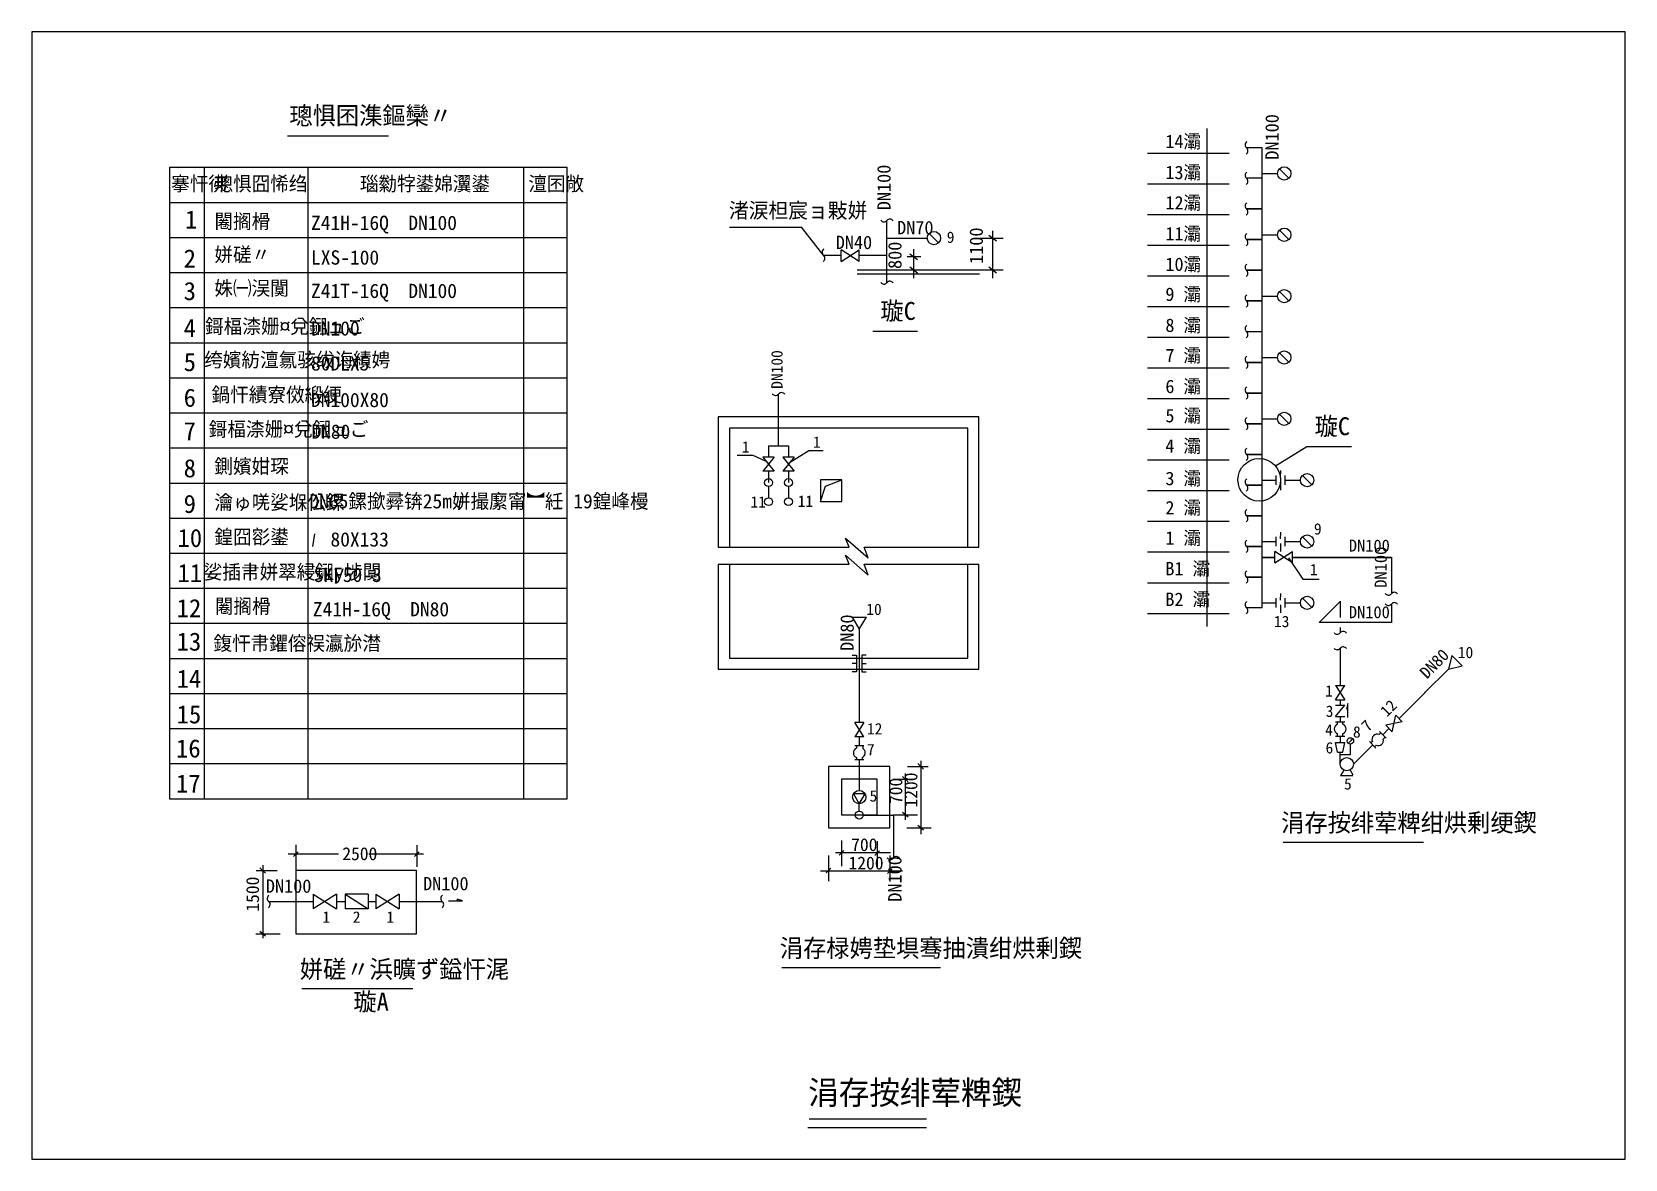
# Model space of a CAD drawing. Header units: metres. Extents: x 0 to 312, y 0 to 220.
import ezdxf

# ---------------------------------------------------------------- set-up
doc = ezdxf.new("R2010")
doc.units = ezdxf.units.M
doc.layers.add('2', color=7, linetype='Continuous')

msp = doc.modelspace()

# ---------------------------------------------------------------- linework, layer by layer
for p, q in [((311.85, 220.5), (0, 220.5)), ((0, 220.5), (0, 0)), ((311.85, 0), (311.85, 220.5)), ((50.05, 200.16), (69.79, 200.16)), ((240.78, 197.81), (237.73, 197.81)), ((240.78, 185.86), (240.78, 197.81)), ((26.96, 194.01), (104.72, 194.01)), ((26.96, 194.01), (26.96, 70.5)), ((33.72, 194.01), (33.72, 70.5)), ((54.01, 194.01), (54.01, 70.5)), ((96.23, 194.01), (96.23, 70.5)), ((104.72, 194.01), (104.72, 70.5)), ((246.05, 191.89), (244.22, 193.73)), ((240.78, 191.86), (237.73, 191.86)), ((240.78, 192.81), (243.84, 192.81)), ((240.78, 119.86), (240.78, 191.86)), ((26.95, 187.15), (104.72, 187.15)), ((240.78, 185.86), (237.73, 185.86)), ((240.78, 107.86), (240.78, 185.86)), ((177.47, 179.26), (175.64, 181.09)), ((246.05, 179.89), (244.22, 181.73)), ((26.96, 180.29), (104.72, 180.29)), ((158.43, 175.59), (158.43, 177.84)), ((158.43, 175.59), (161.92, 177.84)), ((161.92, 175.59), (158.43, 177.84)), ((161.92, 175.59), (161.92, 177.84)), ((240.78, 179.86), (237.73, 179.86)), ((240.78, 180.81), (243.84, 180.81)), ((26.96, 173.42), (104.72, 173.42)), ((240.78, 173.86), (237.73, 173.86)), ((240.78, 168.81), (243.84, 168.81)), ((246.05, 167.89), (244.22, 169.73)), ((26.91, 166.56), (104.72, 166.56)), ((240.78, 167.86), (237.73, 167.86)), ((26.96, 159.7), (104.72, 159.7)), ((164.59, 161.94), (173.33, 161.94)), ((237.73, 161.86), (240.78, 161.86)), ((240.78, 156.81), (243.84, 156.81)), ((246.05, 155.89), (244.22, 157.73)), ((26.89, 152.84), (104.72, 152.84)), ((240.78, 155.86), (237.73, 155.86)), ((240.78, 149.86), (237.73, 149.86)), ((26.87, 145.98), (104.72, 145.98)), ((185.37, 145.2), (134.36, 145.2)), ((134.36, 145.2), (134.36, 119.73)), ((185.37, 119.73), (185.37, 145.2)), ((240.78, 143.86), (237.73, 143.86)), ((240.78, 144.81), (243.84, 144.81)), ((246.05, 143.89), (244.22, 145.73)), ((183.18, 143), (136.56, 143)), ((136.56, 143), (136.56, 119.73)), ((183.18, 119.73), (183.18, 143)), ((26.96, 139.12), (104.72, 139.12)), ((141.19, 137.66), (138.02, 137.66)), ((143.59, 136.52), (141.19, 137.66)), ((143.07, 137.29), (145.32, 134.55)), ((145.32, 137.29), (143.07, 134.55)), ((145.32, 137.29), (143.07, 137.29)), ((149.21, 137.29), (146.96, 134.55)), ((146.96, 137.29), (149.21, 134.55)), ((149.21, 137.29), (146.96, 137.29)), ((148.62, 136.44), (152.1, 138.6)), ((152.1, 138.6), (154.88, 138.6)), ((240.78, 137.86), (237.73, 137.86)), ((145.32, 134.55), (143.07, 134.55)), ((149.21, 134.55), (146.96, 134.55)), ((244.37, 134.67), (244.36, 133.32)), ((26.96, 132.25), (104.72, 132.25)), ((154.38, 132.85), (154.38, 128.66)), ((158.56, 132.85), (154.38, 132.85)), ((154.38, 128.66), (155.32, 131.63)), ((155.32, 131.63), (158.56, 132.85)), ((158.56, 128.66), (158.56, 132.85)), ((240.78, 131.86), (237.73, 131.86)), ((240.78, 132.81), (243.51, 132.81)), ((243.51, 133.71), (243.51, 131.91)), ((244.37, 132.44), (244.37, 130.86)), ((245.25, 133.71), (245.25, 131.91)), ((245.25, 132.81), (248.3, 132.81)), ((250.51, 131.89), (248.68, 133.73)), ((83.93, 129.45), (83.53, 126.98)), ((154.38, 128.66), (158.56, 128.66)), ((26.96, 125.39), (104.72, 125.39)), ((240.78, 125.86), (237.73, 125.86)), ((55.31, 122.33), (54.91, 119.86)), ((243.51, 121.71), (243.51, 119.91)), ((244.37, 122.67), (244.36, 121.32)), ((245.25, 121.71), (245.25, 119.91)), ((250.51, 119.89), (248.68, 121.73)), ((26.96, 118.53), (104.72, 118.53)), ((134.36, 119.73), (159.99, 119.73)), ((159.99, 119.73), (159.27, 121.45)), ((159.27, 121.45), (163.69, 117.61)), ((163.69, 117.61), (162.88, 119.73)), ((162.88, 119.73), (185.37, 119.73)), ((240.78, 119.86), (237.73, 119.86)), ((240.78, 120.81), (243.51, 120.81)), ((243.27, 116.61), (243.27, 118.86)), ((243.27, 116.61), (246.76, 118.86)), ((246.76, 116.61), (243.27, 118.86)), ((244.37, 120.44), (244.37, 118.86)), ((245.25, 120.81), (248.3, 120.81)), ((246.76, 116.61), (246.76, 118.86)), ((134.36, 116.38), (134.36, 95.82)), ((134.36, 116.38), (159.99, 116.38)), ((136.56, 116.38), (136.56, 98.02)), ((159.27, 118.11), (163.69, 114.26)), ((159.99, 116.38), (159.27, 118.11)), ((162.88, 116.39), (185.37, 116.39)), ((163.69, 114.26), (162.88, 116.39)), ((183.18, 98.02), (183.18, 116.39)), ((185.37, 95.82), (185.37, 116.39)), ((243.27, 117.69), (240.78, 117.69)), ((245.95, 117.64), (248.74, 113.43)), ((266.11, 117.69), (246.76, 117.69)), ((240.78, 113.86), (237.73, 113.86)), ((248.74, 113.43), (251.94, 113.43)), ((26.96, 111.67), (104.72, 111.67)), ((243.51, 109.71), (243.51, 107.91)), ((244.37, 110.67), (244.36, 109.32)), ((245.25, 109.71), (245.25, 107.91)), ((250.51, 107.89), (248.68, 109.73)), ((160.53, 106.04), (163.37, 106.04)), ((160.53, 106.04), (161.95, 103.69)), ((161.95, 103.69), (163.37, 106.04)), ((240.78, 107.86), (237.73, 107.86)), ((240.78, 108.81), (243.51, 108.81)), ((244.37, 108.44), (244.37, 106.86)), ((245.25, 108.81), (248.3, 108.81)), ((26.95, 104.81), (104.79, 104.81)), ((26.96, 97.94), (104.79, 97.94)), ((136.56, 98.02), (183.18, 98.02)), ((160.53, 98.61), (161.38, 98.61)), ((161.38, 96.98), (160.57, 96.98)), ((161.38, 98.61), (161.38, 95.35)), ((162.47, 98.61), (162.47, 95.35)), ((163.32, 98.61), (162.47, 98.61)), ((162.47, 96.98), (163.27, 96.98)), ((277.91, 98.52), (277.26, 95.86)), ((277.91, 98.52), (279.92, 96.52)), ((134.36, 95.82), (185.37, 95.82)), ((161.38, 95.35), (160.57, 95.35)), ((162.47, 95.35), (163.27, 95.35)), ((277.26, 95.86), (279.92, 96.52)), ((26.96, 91.08), (104.79, 91.08)), ((255.18, 89.85), (256.98, 92.64)), ((255.18, 92.64), (256.98, 89.85)), ((255.18, 92.64), (256.98, 92.64)), ((255.18, 89.85), (256.98, 89.85)), ((255.18, 86.6), (256.98, 88.79)), ((255.18, 88.79), (256.98, 88.79)), ((257.59, 89.1), (257.3, 88.1)), ((257.3, 88.1), (257.59, 88.1)), ((257.59, 86.38), (257.59, 89.1)), ((26.96, 84.22), (104.79, 84.22)), ((162.85, 85.39), (161.05, 85.39)), ((162.85, 82.6), (161.05, 85.39)), ((162.85, 85.39), (161.05, 82.6)), ((255.18, 86.6), (256.98, 86.6)), ((255.18, 85.53), (256.98, 85.53)), ((255.54, 85.08), (255.54, 85.53)), ((256.62, 85.08), (256.62, 85.53)), ((268.24, 85.56), (264.99, 84.86)), ((266.26, 83.59), (264.99, 84.86)), ((266.26, 83.59), (266.96, 86.84)), ((268.24, 85.56), (266.96, 86.84)), ((162.85, 82.6), (161.05, 82.6)), ((255.18, 82.74), (256.98, 82.74)), ((255.54, 79.63), (255.18, 81.49)), ((255.18, 81.49), (256.98, 81.49)), ((255.54, 82.74), (255.54, 83.22)), ((256.62, 82.74), (256.62, 83.22)), ((256.62, 79.63), (256.98, 81.49)), ((257.83, 81.48), (258.4, 82.06)), ((258.07, 79.13), (258.07, 81.17)), ((258.4, 82.06), (258.13, 81.91)), ((258.13, 81.91), (258.19, 81.84)), ((263.08, 80.39), (261.8, 81.66)), ((262.37, 81.72), (262.06, 81.41)), ((264.04, 83.38), (263.69, 83.03)), ((265.05, 82.36), (263.78, 83.63)), ((264.89, 82.52), (264.5, 82.12)), ((162.86, 80.87), (161.06, 80.87)), ((162.86, 78.08), (161.06, 78.08)), ((161.42, 80.87), (161.42, 80.38)), ((161.42, 78.53), (161.42, 78.08)), ((162.5, 78.53), (162.5, 78.08)), ((162.64, 80.87), (162.64, 80.32)), ((255.54, 79.63), (256.62, 79.63)), ((256.12, 79.13), (258.07, 79.13)), ((263.14, 80.96), (262.82, 80.64)), ((26.96, 77.36), (104.79, 77.36)), ((155.95, 76.82), (155.95, 64.82)), ((167.95, 76.82), (155.95, 76.82)), ((167.95, 64.82), (167.95, 76.82)), ((171.49, 73.79), (170.43, 74.86)), ((170.96, 75.4), (170.96, 66.38)), ((171.36, 76.82), (175.44, 76.82)), ((174.5, 76.29), (173.44, 77.36)), ((173.97, 77.9), (173.97, 63.56)), ((256.78, 76.1), (256.16, 75.05)), ((256.16, 75.05), (258.58, 75.05)), ((257.96, 76.24), (258.57, 75.19)), ((158.45, 74.32), (158.45, 70.82)), ((165.45, 74.32), (158.45, 74.32)), ((165.45, 67.32), (165.45, 74.32)), ((168.59, 74.32), (172.67, 74.32)), ((26.96, 70.5), (104.79, 70.5)), ((158.45, 70.82), (158.45, 67.32)), ((163.07, 71.47), (160.82, 71.47)), ((160.82, 71.47), (161.95, 69.53)), ((161.95, 69.53), (163.07, 71.47)), ((158.45, 67.32), (165.45, 67.32)), ((168.59, 67.32), (173.35, 67.32)), ((171.49, 66.87), (170.43, 67.78)), ((155.95, 64.82), (167.95, 64.82)), ((171.27, 64.82), (176.02, 64.82)), ((174.5, 64.37), (173.44, 65.28)), ((60.05, 59.67), (50.18, 59.67)), ((51.23, 59.22), (52.14, 60.13)), ((51.68, 61.45), (51.68, 56.45)), ((76.67, 59.67), (65.98, 59.67)), ((74.9, 59.22), (75.81, 60.13)), ((75.35, 61.38), (75.35, 57.19)), ((155.95, 59.38), (155.95, 54.38)), ((168.06, 59.9), (157.28, 59.9)), ((157.99, 59.44), (158.9, 60.35)), ((158.45, 62.3), (158.45, 57.32)), ((164.99, 59.41), (165.9, 60.33)), ((165.45, 62.17), (165.45, 57.17)), ((165.45, 61.85), (165.45, 58.65)), ((167.95, 59.38), (167.95, 54.38)), ((244.92, 61.99), (272.39, 62)), ((43.93, 56.45), (48.01, 56.45)), ((45.72, 55.92), (44.65, 56.99)), ((45.18, 57.53), (45.18, 43.2)), ((51.68, 56.45), (51.68, 44.06)), ((75.28, 56.45), (51.68, 56.45)), ((75.28, 44.06), (75.28, 56.45)), ((170.42, 56.33), (154.36, 56.33)), ((155.49, 56.02), (156.4, 56.93)), ((167.49, 55.87), (168.4, 56.79)), ((46.35, 50.39), (55.08, 50.39)), ((59.62, 51.85), (55.08, 48.93)), ((55.08, 51.85), (59.62, 48.93)), ((55.08, 51.85), (55.08, 48.93)), ((59.62, 51.85), (59.62, 48.93)), ((59.62, 50.39), (61.29, 50.39)), ((61.29, 51.85), (65.83, 48.93)), ((65.83, 51.85), (61.29, 51.85)), ((61.29, 51.85), (61.29, 48.93)), ((65.83, 51.85), (65.83, 48.93)), ((65.83, 50.39), (67.33, 50.39)), ((71.87, 51.85), (67.33, 48.93)), ((67.33, 51.85), (71.87, 48.93)), ((67.33, 51.85), (67.33, 48.93)), ((71.87, 51.85), (71.87, 48.93)), ((71.87, 50.39), (80.33, 50.39)), ((81.55, 50.53), (84.27, 50.53)), ((84.27, 50.53), (83.27, 50.82)), ((83.27, 50.82), (83.27, 50.53)), ((65.83, 48.93), (61.29, 48.93)), ((43.83, 44.06), (48.59, 44.06)), ((45.72, 43.6), (44.65, 44.51)), ((51.68, 44.06), (75.28, 44.06)), ((146.8, 37.47), (177.86, 37.47)), ((52.84, 33.36), (74.55, 33.36)), ((152.14, 7.87), (175.13, 7.87)), ((151.9, 6.21), (175.1, 6.21)), ((0, 0), (311.85, 0))]:
    msp.add_line(p, q)
for centre, radius in [((245.13, 192.81), 1.3), ((176.56, 180.17), 1.3), ((245.13, 180.81), 1.3), ((245.13, 168.81), 1.3), ((245.13, 156.81), 1.3), ((245.13, 144.81), 1.3), ((249.59, 132.81), 1.3), ((144.2, 132.34), 0.77), ((148.09, 132.34), 0.77), ((144.2, 128.6), 0.77), ((148.09, 128.6), 0.77), ((249.59, 120.81), 1.3), ((249.59, 108.81), 1.3), ((258.07, 81.8), 0.63), ((257.38, 77.26), 1.3), ((161.95, 70.82), 1.3), ((161.95, 67.3), 0.77)]:
    msp.add_circle(centre, radius)
for centre, radius, start, end in [((238.2, 198.4), 0.75, 124.24, 231.36), ((237.26, 197.22), 0.75, -55.76, 51.36), ((238.2, 192.45), 0.75, 124.24, 231.36), ((237.26, 191.27), 0.75, -55.76, 51.36), ((238.2, 186.45), 0.75, 124.24, 231.36), ((237.26, 185.27), 0.75, -55.76, 51.36), ((166.78, 184.08), 0.75, 214.24, 321.36), ((167.96, 183.13), 0.75, 34.24, 141.36), ((238.2, 180.45), 0.75, 124.24, 231.36), ((155.43, 177.4), 0.75, 124.24, 231.36), ((237.26, 179.27), 0.75, -55.76, 51.36), ((154.48, 176.22), 0.75, -55.76, 51.36), ((238.2, 174.45), 0.75, 124.24, 231.36), ((167.96, 170.97), 0.75, 34.24, 141.36), ((237.26, 173.27), 0.75, -55.76, 51.36), ((166.78, 171.91), 0.75, 214.24, 321.36), ((238.2, 168.45), 0.75, 124.24, 231.36), ((237.26, 167.27), 0.75, -55.76, 51.36), ((238.2, 162.45), 0.75, 124.24, 231.36), ((237.26, 161.27), 0.75, -55.76, 51.36), ((238.2, 156.45), 0.75, 124.24, 231.36), ((237.26, 155.27), 0.75, -55.76, 51.36), ((145.55, 150.13), 0.75, 214.24, 321.36), ((146.73, 149.19), 0.75, 34.24, 141.36), ((238.2, 150.45), 0.75, 124.24, 231.36), ((237.26, 149.27), 0.75, -55.76, 51.36), ((238.2, 144.45), 0.75, 124.24, 231.36), ((237.26, 143.27), 0.75, -55.76, 51.36), ((238.2, 138.45), 0.75, 124.24, 231.36), ((237.26, 137.27), 0.75, -55.76, 51.36), ((238.2, 132.45), 0.75, 124.24, 231.36), ((237.26, 131.27), 0.75, -55.76, 51.36), ((238.2, 126.45), 0.75, 124.24, 231.36), ((237.26, 125.27), 0.75, -55.76, 51.36), ((238.2, 120.45), 0.75, 124.24, 231.36), ((237.26, 119.27), 0.75, -55.76, 51.36), ((238.2, 114.45), 0.75, 124.24, 231.36), ((237.26, 113.27), 0.75, -55.76, 51.36), ((265.5, 111.07), 0.75, 214.24, 321.36), ((266.68, 110.13), 0.75, 34.24, 141.36), ((238.2, 108.45), 0.75, 124.24, 231.36), ((237.26, 107.27), 0.75, -55.76, 51.36), ((265.5, 109.06), 0.75, 214.24, 321.36), ((266.68, 108.11), 0.75, 34.24, 141.36), ((255.49, 103.43), 0.75, 214.24, 321.36), ((256.67, 102.48), 0.75, 34.24, 141.36), ((255.49, 100.39), 0.75, 214.24, 321.36), ((256.67, 99.45), 0.75, 34.24, 141.36), ((255.9, 84.15), 1, 111.55, 248.81), ((256.25, 84.15), 1, -68.81, 68.45), ((263.29, 82.12), 1, 66.19, 203.45), ((263.54, 81.87), 1, -113.45, 14.59), ((161.79, 79.46), 1, 111.19, 248.45), ((162.13, 79.46), 1, -68.45, 59.59), ((168.04, 59.37), 0.75, 214.24, 321.36), ((169.22, 58.43), 0.75, 34.24, 141.36), ((46.82, 50.98), 0.75, 124.24, 231.36), ((45.88, 49.8), 0.75, -55.76, 51.36), ((80.8, 50.98), 0.75, 124.24, 231.36), ((79.86, 49.8), 0.75, -55.76, 51.36)]:
    msp.add_arc(centre, radius, start, end)
at = {"layer": '2'}
for p, q in [((230.02, 104.16), (230.02, 201.59)), ((218.34, 196.76), (234.34, 196.76)), ((218.34, 190.76), (234.34, 190.76)), ((240.78, 192.81), (243.84, 192.81)), ((218.34, 184.76), (234.34, 184.76)), ((237.73, 185.86), (240.78, 185.86)), ((240.78, 113.86), (240.78, 185.86)), ((136.53, 182.29), (150.65, 182.29)), ((155.1, 176.61), (150.65, 182.29)), ((167.37, 171.44), (167.37, 183.6)), ((188.05, 181.6), (188.05, 172.35)), ((167.37, 180.17), (175.26, 180.17)), ((172.59, 178), (172.59, 172.35)), ((185.55, 180.17), (190.13, 180.17)), ((187.28, 180.75), (188.8, 179.6)), ((218.34, 178.76), (234.34, 178.76)), ((237.73, 179.86), (240.78, 179.86)), ((240.78, 180.81), (243.84, 180.81)), ((154.95, 176.81), (158.43, 176.81)), ((161.92, 176.81), (167.37, 176.81)), ((171.35, 176.53), (174.02, 176.53)), ((171.83, 177.1), (173.34, 175.95)), ((161.55, 173.96), (185.5, 173.96)), ((161.55, 173.19), (185.5, 173.19)), ((170.04, 173.96), (174.62, 173.96)), ((171.83, 174.54), (173.35, 173.38)), ((185.5, 173.96), (190.08, 173.96)), ((187.29, 174.54), (188.81, 173.38)), ((218.34, 172.76), (234.34, 172.76)), ((237.73, 173.86), (240.78, 173.86)), ((240.78, 168.81), (243.84, 168.81)), ((218.34, 166.76), (234.34, 166.76)), ((237.73, 167.86), (240.78, 167.86)), ((164.59, 161.94), (173.33, 161.94)), ((218.34, 160.76), (234.34, 160.76)), ((237.73, 161.86), (240.78, 161.86)), ((240.78, 156.81), (243.84, 156.81)), ((218.34, 154.76), (234.34, 154.76)), ((237.73, 155.86), (240.78, 155.86)), ((237.73, 149.86), (240.78, 149.86)), ((146.14, 139.5), (146.14, 149.66)), ((218.34, 148.76), (234.34, 148.76)), ((237.73, 143.86), (240.78, 143.86)), ((240.78, 144.81), (243.84, 144.81)), ((218.34, 142.76), (234.34, 142.76)), ((144.2, 139.5), (144.2, 139.5)), ((144.2, 139.5), (148.09, 139.5)), ((144.2, 139.5), (144.2, 137.29)), ((148.09, 139.5), (148.09, 137.29)), ((237.73, 137.86), (240.78, 137.86)), ((243.42, 135.61), (249.57, 139.39)), ((249.57, 139.39), (258.31, 139.39)), ((144.2, 134.55), (144.2, 132.34)), ((148.09, 134.55), (148.09, 132.34)), ((218.34, 136.76), (234.34, 136.76)), ((144.2, 131.58), (144.2, 129.36)), ((148.09, 131.58), (148.09, 129.36)), ((237.73, 131.86), (240.78, 131.86)), ((218.34, 130.76), (234.34, 130.76)), ((218.34, 124.76), (234.34, 124.76)), ((237.73, 125.86), (240.78, 125.86)), ((218.34, 118.76), (234.34, 118.76)), ((237.73, 119.86), (240.78, 119.86)), ((240.78, 117.69), (243.27, 117.69)), ((246.76, 117.69), (266.11, 117.69)), ((266.11, 117.73), (266.11, 110.63)), ((218.34, 112.76), (234.34, 112.76)), ((237.73, 113.86), (240.78, 113.86)), ((218.34, 106.76), (234.34, 106.76)), ((251.95, 104.94), (256.08, 109.06)), ((256.08, 109.11), (256.08, 105.94)), ((266.11, 108.61), (266.11, 104.94)), ((161.95, 103.69), (161.95, 91.65)), ((266.11, 104.94), (251.95, 104.94)), ((256.08, 104.01), (256.08, 102.96)), ((256.08, 99.92), (256.08, 98.35)), ((256.08, 98.35), (256.08, 92.64)), ((277.26, 95.86), (272.61, 91.21)), ((161.95, 91.65), (161.95, 85.39)), ((272.7, 91.3), (267.6, 86.2)), ((256.08, 89.85), (256.08, 88.79)), ((256.08, 86.6), (256.08, 85.53)), ((265.62, 84.23), (264.4, 83.01)), ((161.95, 82.6), (161.95, 80.87)), ((256.08, 82.74), (256.08, 81.49)), ((161.95, 78.08), (161.95, 72.12)), ((256.08, 77.26), (256.08, 79.63)), ((262.44, 81.02), (258.67, 77.26)), ((161.95, 68.06), (161.95, 69.53)), ((162.71, 67.3), (168.63, 67.3)), ((168.63, 67.3), (168.63, 58.9))]:
    msp.add_line(p, q, dxfattribs=at)
msp.add_circle((240.24, 132.87), 4.17, dxfattribs=at)

# ---------------------------------------------------------------- texts
for s, height, p in [('璁惧囨潗鏂欒〃', 3.5, (50.4, 202.38)), ('14灞', 2.62, (221.86, 197.76)), ('13灞', 2.62, (221.86, 191.7)), ('搴忓彿', 2.8, (27.27, 189.4)), ('璁惧囧悕绉', 2.8, (35.73, 189.4)), ('瑙勬牸鍙婂瀷鍙', 2.8, (64.19, 189.4)), ('澶囨敞', 2.8, (97.17, 189.4)), ('渚涙柦宸ョ敤姘', 2.98, (136.42, 184.09)), ('12灞', 2.62, (221.86, 185.76)), ('1', 3.55, (29.96, 182.02)), ('闂搁榾', 2.8, (35.73, 182.03)), ('Z41H-16Q  DN100', 2.8, (54.64, 181.75)), ('DN70', 2.62, (169.35, 180.9)), ('9', 2.22, (179.07, 179.22)), ('11灞', 2.62, (221.86, 179.7)), ('2', 3.55, (29.71, 174.4)), ('姘磋〃', 2.8, (35.73, 175.55)), ('LXS-100', 2.8, (54.64, 174.97)), ('DN40', 2.62, (157.34, 178.01)), ('10灞', 2.62, (221.86, 173.74)), ('3', 3.55, (29.71, 168.03)), ('姝㈠洖闃', 2.8, (35.73, 168.97)), ('Z41T-16Q  DN100', 2.8, (54.64, 168.44)), ('9 灞', 2.62, (221.86, 167.87)), ('璇C', 3.5, (166.09, 164.16)), ('4', 3.55, (29.71, 160.8)), ('鎶楅渿姗¤兌鎺ュご', 2.8, (33.91, 161.5)), ('DN100', 2.8, (54.64, 161.1)), ('8 灞', 2.62, (221.86, 161.81)), ('5', 3.55, (29.71, 154.14)), ('绔嬪紡澶氱骇绂诲績娉', 2.8, (33.74, 154.96)), ('80DLX5', 2.8, (54.64, 154.25)), ('7 灞', 2.62, (221.86, 155.9)), ('6', 3.55, (29.71, 147.17)), ('鍋忓績寮傚緞绠', 2.8, (35.18, 148.14)), ('DN100X80', 2.8, (54.64, 147.1)), ('6 灞', 2.62, (221.86, 149.84)), ('5 灞', 2.62, (221.86, 144.12)), ('7', 3.55, (29.71, 140.63)), ('鎶楅渿姗¤兌鎺ュご', 2.8, (34.63, 141.39)), ('DN80', 2.8, (54.71, 140.91)), ('璇C', 3.5, (251.07, 141.61)), ('1', 2.22, (138.96, 138.2)), ('1', 2.22, (152.88, 139.14)), ('4 灞', 2.62, (221.86, 138.2)), ('鍘嬪姏琛', 2.8, (35.73, 134.13)), ('8', 3.55, (29.71, 133.37)), ('3 灞', 2.62, (221.86, 131.84)), ('9', 3.55, (29.71, 126.4)), ('瀹ゅ唴娑堢伀鏍', 2.8, (35.73, 127.1)), ('DN65鏍撳彛锛25m姘撮緳甯︼紝 19鍠峰槾', 2.8, (54.33, 127.3)), ('11', 2.22, (140.65, 127.43)), ('11', 2.22, (149.9, 127.59)), ('2 灞', 2.62, (221.86, 126.12)), ('10', 3.55, (28.5, 119.73)), ('鍠囧彮鍙', 2.8, (35.73, 120.32)), ('  80X133', 2.8, (54.64, 119.82)), ('1 灞', 2.62, (221.86, 120.2)), ('9', 2.22, (250.94, 122.17)), ('DN100', 2.36, (257.77, 118.84)), ('11', 3.55, (28.5, 112.87)), ('娑插帇姘翠綅鎺у埗闃', 2.8, (33.64, 113.46)), ('SKF50-3', 2.8, (55.15, 112.89)), ('B1 灞', 2.62, (221.86, 114.2)), ('1', 2.22, (250.17, 114.22)), ('12', 3.55, (28.33, 106)), ('闂搁榾', 2.8, (35.8, 106.76)), ('B2 灞', 2.62, (221.86, 108.2)), ('Z41H-16Q  DN80', 2.8, (55, 106.17)), ('10', 2.22, (163.32, 106.44)), ('13', 2.22, (243.12, 104.06)), ('DN100', 2.36, (257.77, 105.81)), ('13', 3.55, (28.33, 99.46)), ('鍑忓帇鑺傛祦瀛旀澘', 2.8, (35.55, 99.51)), ('10', 2.22, (279.1, 98)), ('14', 3.55, (28.33, 92.2)), ('1', 2.22, (253.13, 90.46)), ('15', 3.55, (28.33, 85.23)), ('3', 2.22, (253.25, 86.51)), ('12', 2.22, (163.45, 83.07)), ('4', 2.22, (253.12, 82.83)), ('8', 2.22, (258.58, 82.45)), ('16', 3.55, (28.21, 78.56)), ('7', 2.22, (163.45, 78.99)), ('6', 2.22, (253.21, 79.35)), ('17', 3.55, (28.21, 71.7)), ('5', 2.22, (163.96, 69.93)), ('5', 2.22, (256.83, 72.29)), ('涓存按绯荤粺绀烘剰绠鍥', 3.5, (244.52, 64.06)), ('700', 2.52, (160.36, 60.25)), ('2500', 2.52, (60.76, 58.48)), ('1200', 2.52, (159.84, 56.66)), ('DN100', 2.62, (45.8, 52.1)), ('DN100', 2.62, (76.57, 52.59)), ('1', 2.22, (56.86, 46.24)), ('2', 2.22, (62.81, 46.24)), ('1', 2.22, (69.4, 46.24)), ('涓存椂娉垫埧骞抽潰绀烘剰鍥', 3.5, (146.4, 39.53)), ('姘磋〃浜曠ず鎰忓浘', 3.5, (52.44, 35.42)), ('璇A', 3.5, (62.93, 29.04)), ('涓存按绯荤粺鍥', 4.6, (151.96, 10.71))]:
    msp.add_text(s, height=height).set_placement(p)
for s, height, rotation, p in [('DN100', 2.62, 90, (244.04, 195.5)), ('DN100', 2.62, 90, (168.08, 185.61)), ('1100', 2.62, 90, (186.15, 175.11)), ('800', 2.62, 90, (170.22, 174.12)), ('DN100', 2.22, 90, (146.93, 150.68)), ('DN100', 2.36, 90, (265.18, 111.77)), ('DN80', 2.62, 90, (160.87, 99.41)), ('DN80', 2.36, 45, (273.05, 93.82)), ('12', 2.22, 45, (265.25, 86.37)), ('7', 2.22, 45, (261.54, 83.48)), ('1200', 2.52, 90, (173.32, 68.77)), ('700', 2.52, 90, (170.36, 69.45)), ('DN100', 2.62, 90, (170.22, 50.35)), ('1500', 2.52, 90, (44.46, 48.4))]:
    msp.add_text(s, height=height, rotation=rotation).set_placement(p)

doc.saveas('drawing.dxf')
